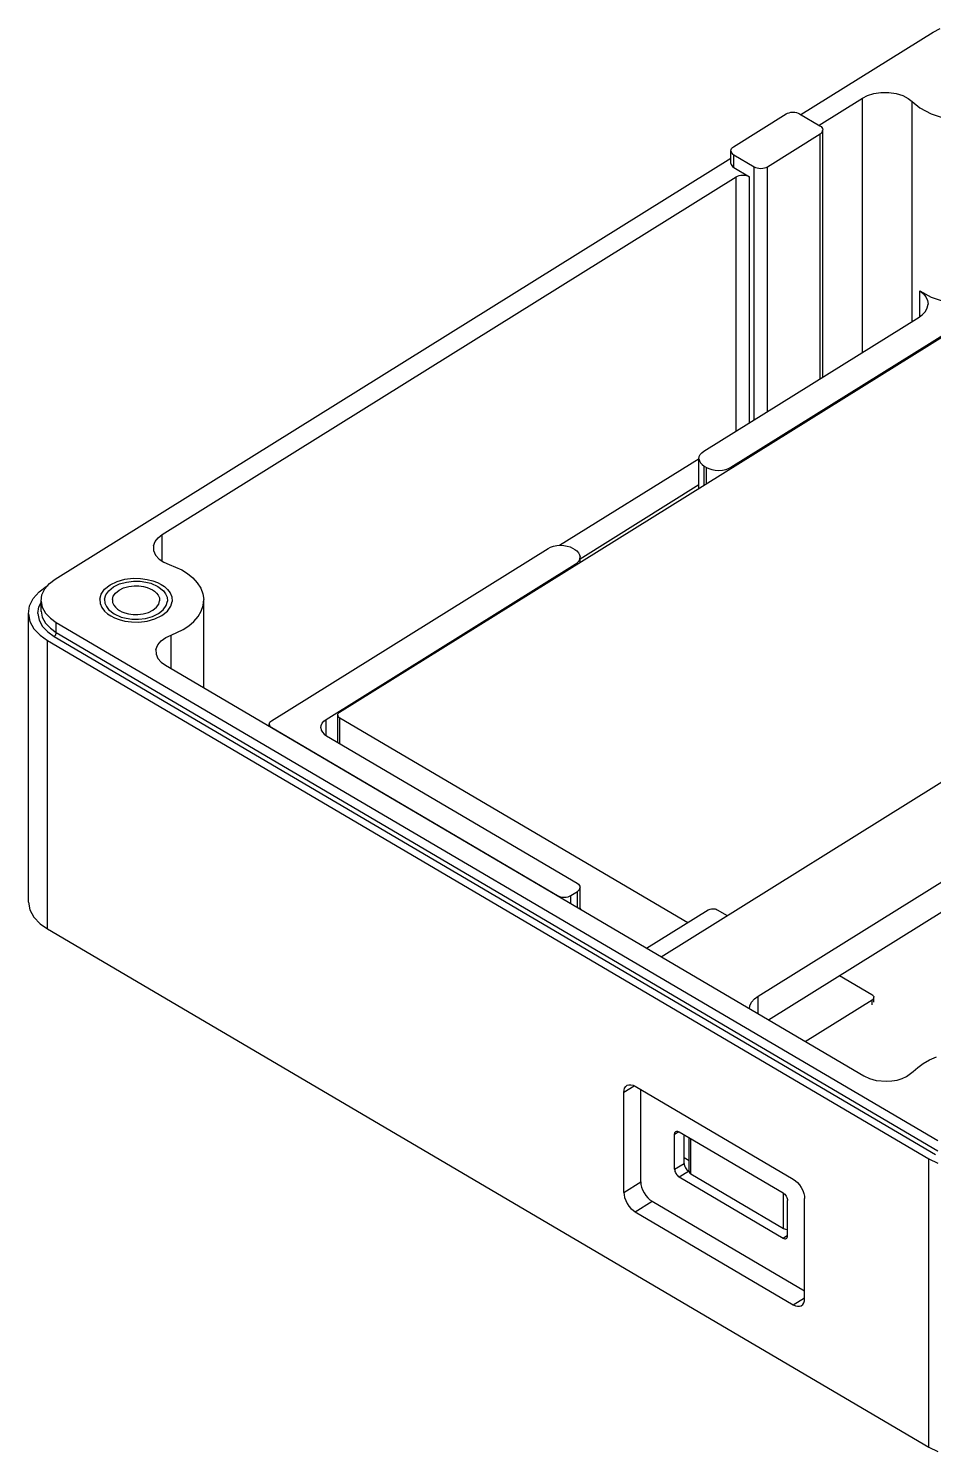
# Model space of a CAD drawing. Header units: millimetres. Extents: x -60 to 60, y -36 to 55.
# Drawn here: x -59.8 to -2.4, y -35.8 to 54.5 of the extents above; entities that cross this region are included whole.
import ezdxf

# ---------------------------------------------------------------- set-up
doc = ezdxf.new("R2010")
doc.units = ezdxf.units.MM
doc.layers.add('VISIBLE', color=7, linetype='Continuous')

msp = doc.modelspace()

# ---------------------------------------------------------------- linework, layer by layer
at = {"layer": 'VISIBLE'}
for p, q in [((-10.804, 49.03), (-2.404, 54.264)), ((-2.404, 54.264), (-1.96, 54.495)), ((-9.656, 48.356), (-6.895, 50.076)), ((-6.895, 50.076), (-6.578, 50.237)), ((-6.895, 33.936), (-6.895, 50.076)), ((-6.578, 50.237), (-6.18, 50.362)), ((-6.18, 50.362), (-5.721, 50.433)), ((-5.721, 50.433), (-5.233, 50.435)), ((-5.233, 50.435), (-4.759, 50.366)), ((-4.759, 50.366), (-4.338, 50.235)), ((-4.338, 50.235), (-3.998, 50.058)), ((-3.998, 50.058), (-3.748, 49.859)), ((-3.748, 35.897), (-3.748, 49.859)), ((-3.748, 49.859), (-3.253, 49.456)), ((-15.08, 46.988), (-11.736, 49.072)), ((-11.736, 49.072), (-11.653, 49.115)), ((-11.653, 49.115), (-11.552, 49.15)), ((-11.552, 49.15), (-11.437, 49.173)), ((-11.437, 49.173), (-11.314, 49.182)), ((-11.314, 49.182), (-11.191, 49.175)), ((-11.191, 49.175), (-11.075, 49.154)), ((-11.075, 49.154), (-10.973, 49.121)), ((-10.973, 49.121), (-10.887, 49.08)), ((-10.887, 49.08), (-9.596, 48.321)), ((-3.253, 49.456), (-2.537, 49.074)), ((-2.537, 49.074), (-1.7, 48.796)), ((-9.596, 48.321), (-9.525, 48.27)), ((-9.525, 48.27), (-9.467, 48.209)), ((-9.515, 47.859), (-9.46, 47.921)), ((-9.467, 48.209), (-9.429, 48.14)), ((-9.46, 47.921), (-9.425, 47.991)), ((-9.429, 48.14), (-9.414, 48.065)), ((-9.425, 47.991), (-9.414, 48.065)), ((-9.414, 34.93), (-9.414, 48.065)), ((-15.149, 46.937), (-15.08, 46.988)), ((-12.928, 45.723), (-9.584, 47.807)), ((-9.584, 47.807), (-9.515, 47.859)), ((-9.584, 32.261), (-9.584, 47.807)), ((-58.141, 19.534), (-15.25, 46.26)), ((-15.25, 46.73), (-15.239, 46.804)), ((-15.25, 45.934), (-15.25, 46.73)), ((-15.25, 46.73), (-15.235, 46.656)), ((-15.239, 46.804), (-15.204, 46.875)), ((-15.235, 46.656), (-15.197, 46.586)), ((-15.204, 46.875), (-15.149, 46.937)), ((-15.197, 46.586), (-15.139, 46.525)), ((-15.139, 46.525), (-15.068, 46.475)), ((-15.068, 45.679), (-15.068, 46.475)), ((-15.068, 46.475), (-13.776, 45.716)), ((-15.25, 45.934), (-15.235, 45.86)), ((-15.235, 45.86), (-15.197, 45.79)), ((-15.197, 45.79), (-15.139, 45.729)), ((-15.139, 45.729), (-15.068, 45.679)), ((-15.068, 45.679), (-14.063, 45.088)), ((-14.728, 45.159), (-14.613, 45.182)), ((-14.613, 45.182), (-14.49, 45.191)), ((-14.49, 45.191), (-14.367, 45.184)), ((-14.367, 45.184), (-14.251, 45.163)), ((-14.251, 45.163), (-14.149, 45.13)), ((-13.776, 29.649), (-13.776, 45.716)), ((-13.776, 45.716), (-13.691, 45.674)), ((-13.691, 45.674), (-13.589, 45.641)), ((-13.589, 45.641), (-13.473, 45.62)), ((-13.473, 45.62), (-13.35, 45.613)), ((-13.35, 45.613), (-13.227, 45.622)), ((-13.227, 45.622), (-13.112, 45.645)), ((-13.112, 45.645), (-13.011, 45.68)), ((-13.011, 45.68), (-12.928, 45.723)), ((-12.928, 30.177), (-12.928, 45.723)), ((-51.354, 22.373), (-14.912, 45.081)), ((-14.912, 45.081), (-14.829, 45.124)), ((-14.912, 28.941), (-14.912, 45.081)), ((-14.829, 45.124), (-14.728, 45.159)), ((-14.149, 45.13), (-14.063, 45.088)), ((-14.063, 29.47), (-14.063, 45.088)), ((-3.253, 36.212), (-3.253, 37.833)), ((-3.253, 37.833), (-3.04, 37.663)), ((-3.253, 37.833), (-2.537, 37.451)), ((-3.04, 37.663), (-2.873, 37.462)), ((-2.873, 37.462), (-2.767, 37.237)), ((-2.767, 37.237), (-2.735, 36.999)), ((-2.537, 37.451), (-1.7, 37.174)), ((-40.094, 11.092), (1.151, 36.793)), ((-16.964, 27.662), (-3.3, 36.177)), ((-15.243, 26.65), (0.573, 36.505)), ((-3.3, 36.177), (-3.077, 36.342)), ((-3.077, 36.342), (-2.899, 36.54)), ((-2.899, 36.54), (-2.78, 36.762)), ((-2.78, 36.762), (-2.735, 36.999)), ((-9.414, 32.367), (-9.414, 34.93)), ((-26.121, 21.697), (-17.272, 27.211)), ((-17.275, 27.189), (-17.255, 27.325)), ((-17.275, 25.311), (-17.275, 27.189)), ((-17.275, 27.189), (-17.248, 27.052)), ((-17.255, 27.325), (-17.191, 27.454)), ((-17.191, 27.454), (-17.091, 27.568)), ((-17.091, 27.568), (-16.964, 27.662)), ((-17.248, 27.052), (-17.178, 26.925)), ((-17.178, 26.925), (-17.072, 26.813)), ((-17.072, 26.813), (-16.942, 26.721)), ((-16.942, 25.519), (-16.942, 26.721)), ((-16.942, 26.721), (-16.798, 26.636)), ((-16.798, 25.608), (-16.798, 26.636)), ((-16.798, 26.636), (-16.642, 26.56)), ((-16.642, 26.56), (-16.454, 26.499)), ((-16.454, 26.499), (-16.241, 26.461)), ((-16.241, 26.461), (-16.016, 26.448)), ((-16.016, 26.448), (-15.791, 26.465)), ((-15.791, 26.465), (-15.58, 26.507)), ((-15.58, 26.507), (-15.395, 26.571)), ((-15.395, 26.571), (-15.243, 26.65)), ((-15.243, 26.578), (-15.243, 26.65)), ((-24.825, 20.84), (-17.275, 25.544)), ((-51.909, 21.652), (-51.806, 21.932)), ((-51.806, 21.932), (-51.61, 22.176)), ((-51.61, 22.176), (-51.354, 22.373)), ((-51.354, 20.697), (-51.354, 22.373)), ((-26.52, 21.641), (-26.309, 21.683)), ((-26.309, 21.683), (-26.084, 21.699)), ((-26.084, 21.699), (-25.859, 21.687)), ((-25.859, 21.687), (-25.646, 21.648)), ((-51.909, 21.652), (-51.899, 21.357)), ((-51.899, 21.357), (-51.771, 21.072)), ((-51.771, 21.072), (-51.541, 20.821)), ((-51.541, 20.821), (-51.24, 20.621)), ((-44.414, 10.557), (-26.857, 21.497)), ((-26.857, 21.497), (-26.705, 21.577)), ((-26.705, 21.577), (-26.52, 21.641)), ((-25.646, 21.648), (-25.458, 21.588)), ((-25.458, 21.588), (-25.302, 21.511)), ((-25.302, 21.511), (-25.159, 21.427)), ((-25.159, 21.427), (-25.028, 21.335)), ((-25.028, 21.335), (-24.922, 21.223)), ((-24.922, 21.223), (-24.852, 21.095)), ((-24.909, 20.694), (-24.845, 20.822)), ((-24.852, 21.095), (-24.825, 20.959)), ((-24.845, 20.822), (-24.825, 20.959)), ((-24.825, 20.607), (-24.825, 20.959)), ((-51.24, 20.621), (-50.903, 20.476)), ((-50.903, 20.476), (-50.108, 20.126)), ((-50.108, 20.126), (-49.738, 19.893)), ((-49.738, 19.893), (-49.405, 19.622)), ((-40.951, 10.631), (-25.136, 20.486)), ((-25.136, 20.486), (-25.01, 20.58)), ((-25.136, 20.413), (-25.136, 20.486)), ((-25.01, 20.58), (-24.909, 20.694)), ((-59.174, 18.731), (-58.715, 19.075)), ((-58.8, 18.928), (-58.508, 19.258)), ((-58.715, 19.075), (-58.616, 19.137)), ((-58.508, 19.258), (-58.141, 19.534)), ((-55.011, 18.904), (-54.667, 19.179)), ((-54.751, 18.813), (-54.452, 19.053)), ((-54.667, 19.179), (-54.222, 19.395)), ((-54.452, 19.053), (-54.065, 19.241)), ((-54.222, 19.395), (-53.719, 19.535)), ((-54.093, 18.842), (-53.803, 18.983)), ((-54.065, 19.241), (-53.627, 19.362)), ((-53.803, 18.983), (-53.475, 19.074)), ((-53.719, 19.535), (-53.206, 19.597)), ((-53.627, 19.362), (-53.182, 19.416)), ((-53.475, 19.074), (-53.141, 19.114)), ((-53.206, 19.597), (-52.725, 19.59)), ((-53.182, 19.416), (-52.763, 19.41)), ((-53.141, 19.114), (-52.827, 19.11)), ((-52.827, 19.11), (-52.549, 19.072)), ((-52.763, 19.41), (-52.393, 19.359)), ((-52.725, 19.59), (-52.3, 19.532)), ((-52.549, 19.072), (-52.315, 19.012)), ((-52.393, 19.359), (-52.081, 19.279)), ((-52.315, 19.012), (-52.124, 18.939)), ((-52.3, 19.532), (-51.941, 19.44)), ((-52.081, 19.279), (-51.624, 19.078)), ((-51.941, 19.44), (-51.648, 19.328)), ((-51.648, 19.328), (-51.415, 19.208)), ((-51.624, 19.078), (-51.278, 18.807)), ((-51.415, 19.208), (-51.21, 19.07)), ((-51.21, 19.07), (-51.017, 18.897)), ((-49.405, 19.622), (-49.124, 19.315)), ((-49.124, 19.315), (-48.909, 18.978)), ((-48.909, 18.978), (-48.77, 18.619)), ((-59.772, 17.85), (-59.539, 18.317)), ((-59.539, 18.317), (-59.174, 18.731)), ((-59.045, 18.156), (-58.986, 18.554)), ((-59.045, 17.519), (-59.045, 18.156)), ((-59.045, 18.156), (-58.967, 17.76)), ((-58.986, 18.554), (-58.8, 18.928)), ((-55.314, 18.284), (-55.227, 18.595)), ((-55.314, 18.284), (-55.289, 17.993)), ((-55.227, 18.595), (-55.011, 18.904)), ((-55.014, 18.274), (-54.939, 18.545)), ((-55.014, 18.274), (-54.993, 18.021)), ((-54.939, 18.545), (-54.751, 18.813)), ((-54.515, 18.258), (-54.458, 18.461)), ((-54.515, 18.258), (-54.499, 18.068)), ((-54.499, 18.068), (-54.428, 17.901)), ((-54.458, 18.461), (-54.317, 18.662)), ((-54.317, 18.662), (-54.093, 18.842)), ((-52.124, 18.939), (-51.972, 18.861)), ((-51.972, 18.861), (-51.838, 18.771)), ((-51.838, 18.771), (-51.712, 18.658)), ((-51.712, 18.658), (-51.606, 18.518)), ((-51.606, 18.518), (-51.535, 18.351)), ((-51.576, 17.958), (-51.519, 18.161)), ((-51.535, 18.351), (-51.519, 18.161)), ((-51.278, 18.807), (-51.136, 18.62)), ((-51.136, 18.62), (-51.041, 18.398)), ((-51.095, 17.874), (-51.02, 18.145)), ((-51.041, 18.398), (-51.02, 18.145)), ((-51.017, 18.897), (-50.854, 18.682)), ((-50.854, 18.682), (-50.745, 18.426)), ((-50.807, 17.824), (-50.72, 18.135)), ((-50.745, 18.426), (-50.72, 18.135)), ((-48.77, 18.619), (-48.717, 18.247)), ((-48.753, 17.876), (-48.717, 18.247)), ((-48.717, 12.645), (-48.717, 18.247)), ((-59.845, 17.353), (-59.772, 17.85)), ((-59.845, -0.957), (-59.845, 17.353)), ((-59.845, 17.353), (-59.748, 16.858)), ((-59.245, 17.358), (-59.183, 17.781)), ((-59.245, 17.358), (-59.162, 16.937)), ((-59.183, 17.781), (-59.045, 18.058)), ((-59.048, 17.49), (-59.045, 17.519)), ((-59.045, 17.519), (-58.967, 17.123)), ((-58.967, 17.76), (-58.763, 17.389)), ((-58.763, 17.389), (-58.455, 17.064)), ((-55.289, 17.993), (-55.18, 17.737)), ((-55.18, 17.737), (-55.017, 17.522)), ((-55.017, 17.522), (-54.824, 17.349)), ((-54.993, 18.021), (-54.898, 17.799)), ((-54.898, 17.799), (-54.756, 17.612)), ((-54.824, 17.349), (-54.619, 17.211)), ((-54.756, 17.612), (-54.41, 17.341)), ((-54.619, 17.211), (-54.386, 17.091)), ((-54.428, 17.901), (-54.322, 17.761)), ((-54.41, 17.341), (-53.953, 17.14)), ((-54.322, 17.761), (-54.196, 17.648)), ((-54.196, 17.648), (-54.062, 17.558)), ((-54.062, 17.558), (-53.91, 17.48)), ((-53.91, 17.48), (-53.719, 17.407)), ((-53.719, 17.407), (-53.485, 17.347)), ((-53.485, 17.347), (-53.207, 17.309)), ((-53.207, 17.309), (-52.893, 17.305)), ((-52.893, 17.305), (-52.559, 17.345)), ((-52.559, 17.345), (-52.231, 17.436)), ((-52.407, 17.057), (-51.969, 17.178)), ((-52.231, 17.436), (-51.941, 17.577)), ((-51.969, 17.178), (-51.582, 17.366)), ((-51.941, 17.577), (-51.717, 17.757)), ((-51.812, 17.024), (-51.367, 17.24)), ((-51.717, 17.757), (-51.576, 17.958)), ((-51.582, 17.366), (-51.283, 17.606)), ((-51.367, 17.24), (-51.023, 17.515)), ((-51.283, 17.606), (-51.095, 17.874)), ((-51.023, 17.515), (-50.807, 17.824)), ((-49.339, 16.862), (-49.072, 17.174)), ((-49.072, 17.174), (-48.873, 17.514)), ((-48.873, 17.514), (-48.753, 17.876)), ((-19.682, -4.421), (15.66, 17.602)), ((-59.748, 16.858), (-59.493, 16.395)), ((-59.493, 16.395), (-59.108, 15.988)), ((-59.162, 16.937), (-58.945, 16.544)), ((-58.967, 17.123), (-58.763, 16.753)), ((-58.945, 16.544), (-58.618, 16.198)), ((-58.763, 16.753), (-58.455, 16.427)), ((-58.455, 17.064), (-58.075, 16.795)), ((-58.455, 16.427), (-58.075, 16.158)), ((-58.075, 16.158), (-58.075, 16.795)), ((-58.075, 16.795), (-2.121, -16.092)), ((-54.386, 17.091), (-54.093, 16.979)), ((-54.093, 16.979), (-53.734, 16.887)), ((-53.953, 17.14), (-53.641, 17.06)), ((-53.734, 16.887), (-53.309, 16.829)), ((-53.641, 17.06), (-53.271, 17.009)), ((-53.309, 16.829), (-52.828, 16.822)), ((-53.271, 17.009), (-52.852, 17.003)), ((-52.852, 17.003), (-52.407, 17.057)), ((-52.828, 16.822), (-52.315, 16.884)), ((-52.315, 16.884), (-51.812, 17.024)), ((-50.794, 15.982), (-50.016, 16.346)), ((-50.016, 16.346), (-49.658, 16.585)), ((-49.658, 16.585), (-49.339, 16.862)), ((-59.108, 15.988), (-58.632, 15.652)), ((-58.632, -2.658), (-58.632, 15.652)), ((-58.632, 15.652), (-2.678, -17.236)), ((-58.618, 16.198), (-58.214, 15.912)), ((-58.214, 15.912), (-58.189, 15.931)), ((-58.214, 15.912), (-2.26, -16.975)), ((-58.189, 15.931), (-58.163, 15.956)), ((-58.163, 15.956), (-58.138, 15.986)), ((-58.138, 15.986), (-58.115, 16.02)), ((-58.115, 16.02), (-58.097, 16.057)), ((-58.097, 16.057), (-58.084, 16.094)), ((-58.084, 16.094), (-58.077, 16.128)), ((-58.077, 16.128), (-58.075, 16.158)), ((-58.075, 16.158), (-2.121, -16.729)), ((-51.748, 15.083), (-51.634, 15.37)), ((-51.634, 15.37), (-51.416, 15.625)), ((-51.416, 15.625), (-51.125, 15.831)), ((-51.125, 15.831), (-50.794, 15.982)), ((-50.794, 13.866), (-50.794, 15.982)), ((-51.748, 15.083), (-51.744, 14.788)), ((-51.744, 14.788), (-51.627, 14.51)), ((-51.627, 14.51), (-51.42, 14.27)), ((-51.42, 14.27), (-51.154, 14.077)), ((-51.154, 14.077), (-6.812, -11.985)), ((-40.207, 10.92), (-40.2, 10.969)), ((-40.207, 9.181), (-40.207, 10.92)), ((-40.207, 10.92), (-40.198, 10.87)), ((-40.2, 10.969), (-40.177, 11.016)), ((-40.198, 10.87), (-40.172, 10.824)), ((-40.177, 11.016), (-40.14, 11.058)), ((-40.14, 11.058), (-40.094, 11.092)), ((-13.52, -6.922), (15.324, 11.051)), ((-44.564, 10.204), (-44.556, 10.21)), ((-44.556, 10.342), (-44.547, 10.404)), ((-44.556, 10.199), (-44.556, 10.342)), ((-44.556, 10.342), (-44.544, 10.28)), ((-44.547, 10.404), (-44.518, 10.463)), ((-44.544, 10.28), (-44.512, 10.222)), ((-44.518, 10.463), (-44.472, 10.514)), ((-44.512, 10.222), (-44.464, 10.171)), ((-44.472, 10.514), (-44.414, 10.557)), ((-44.464, 10.171), (-44.404, 10.129)), ((-44.404, 10.11), (-44.404, 10.129)), ((-44.404, 10.129), (-26.255, -0.538)), ((-41.29, 10.114), (-41.268, 10.263)), ((-41.29, 10.114), (-41.261, 9.966)), ((-41.268, 10.263), (-41.198, 10.403)), ((-41.261, 9.966), (-41.184, 9.827)), ((-41.198, 10.403), (-41.089, 10.527)), ((-41.089, 10.527), (-40.951, 10.631)), ((-40.951, 9.621), (-40.951, 10.631)), ((-40.172, 10.824), (-40.134, 10.783)), ((-40.134, 10.783), (-40.086, 10.75)), ((-40.086, 9.11), (-40.086, 10.75)), ((-40.086, 10.75), (-17.976, -2.246)), ((-41.184, 9.827), (-41.069, 9.705)), ((-41.069, 9.705), (-40.926, 9.604)), ((-40.926, 9.604), (-25.001, 0.243)), ((-12.868, -8.426), (15.324, 9.141)), ((-25.001, 0.243), (-24.93, 0.193)), ((-24.93, 0.193), (-24.872, 0.132)), ((-24.872, 0.132), (-24.834, 0.063)), ((-24.834, 0.063), (-24.819, -0.012)), ((-26.255, -0.538), (-26.255, -0.557)), ((-26.255, -0.538), (-26.17, -0.58)), ((-26.17, -0.58), (-26.067, -0.613)), ((-26.067, -0.613), (-25.951, -0.634)), ((-25.951, -0.634), (-25.828, -0.641)), ((-25.828, -0.641), (-25.706, -0.632)), ((-25.706, -0.632), (-25.591, -0.609)), ((-25.591, -0.609), (-25.49, -0.574)), ((-25.49, -0.574), (-25.407, -0.531)), ((-25.407, -0.531), (-24.989, -0.27)), ((-25.407, -1.056), (-25.407, -0.531)), ((-24.989, -0.27), (-24.92, -0.218)), ((-24.989, -1.302), (-24.989, -0.27)), ((-24.92, -0.218), (-24.865, -0.156)), ((-24.865, -0.156), (-24.83, -0.086)), ((-24.83, -0.086), (-24.819, -0.012)), ((-24.819, -1.365), (-24.819, -0.012)), ((-59.845, -0.957), (-59.748, -1.452)), ((-59.748, -1.452), (-59.493, -1.915)), ((-24.824, -1.399), (-24.819, -1.365)), ((-24.819, -1.348), (-24.809, -1.363)), ((-24.819, -1.362), (-24.815, -1.372)), ((-24.819, -1.365), (-24.817, -1.403)), ((-24.819, -1.366), (-24.807, -1.408)), ((-24.815, -1.372), (-24.793, -1.417)), ((-24.809, -1.363), (-24.809, -1.363)), ((-24.809, -1.363), (-24.712, -1.464)), ((-20.6, -3.881), (-16.689, -1.444)), ((-16.689, -1.444), (-16.634, -1.415)), ((-16.634, -1.415), (-16.566, -1.392)), ((-16.634, -1.415), (-16.566, -1.392)), ((-16.566, -1.392), (-16.49, -1.376)), ((-16.566, -1.392), (-16.49, -1.376)), ((-16.49, -1.376), (-16.408, -1.37)), ((-16.49, -1.376), (-16.408, -1.37)), ((-16.408, -1.37), (-16.326, -1.375)), ((-16.326, -1.375), (-16.249, -1.389)), ((-16.249, -1.389), (-16.18, -1.411)), ((-16.18, -1.411), (-16.124, -1.439)), ((-16.124, -1.439), (-15.492, -1.81)), ((-59.493, -1.915), (-59.108, -2.322)), ((-59.108, -2.322), (-58.632, -2.658)), ((-58.632, -2.658), (-2.678, -35.546)), ((-8.349, -5.61), (-6.296, -6.817)), ((-13.932, -7.301), (-13.75, -7.094)), ((-13.75, -7.094), (-13.52, -6.922)), ((-13.52, -8.043), (-13.52, -6.922)), ((-10.527, -9.802), (-6.288, -7.16)), ((-6.296, -6.817), (-6.248, -6.851)), ((-6.288, -7.16), (-6.242, -7.125)), ((-6.288, -7.478), (-6.288, -7.16)), ((-6.248, -6.851), (-6.21, -6.892)), ((-6.248, -6.851), (-6.21, -6.892)), ((-6.242, -7.125), (-6.205, -7.084)), ((-6.21, -6.892), (-6.184, -6.938)), ((-6.21, -6.892), (-6.184, -6.938)), ((-6.205, -7.084), (-6.182, -7.037)), ((-6.184, -6.938), (-6.174, -6.987)), ((-6.184, -6.938), (-6.174, -6.987)), ((-6.182, -7.037), (-6.174, -6.987)), ((-6.174, -7.306), (-6.174, -6.987)), ((-14.075, -7.716), (-14.049, -7.534)), ((-14.049, -7.534), (-13.932, -7.301)), ((-2.644, -10.972), (-2.195, -10.779)), ((-4.093, -12.023), (-3.677, -11.712)), ((-3.677, -11.712), (-3.391, -11.445)), ((-3.391, -11.445), (-3.045, -11.196)), ((-3.045, -11.196), (-2.644, -10.972)), ((-22.047, -13.016), (-21.395, -12.61)), ((-21.93, -12.649), (-21.837, -12.577)), ((-21.837, -12.577), (-21.722, -12.541)), ((-21.722, -12.541), (-21.594, -12.543)), ((-21.594, -12.543), (-21.46, -12.579)), ((-21.46, -12.579), (-21.329, -12.642)), ((-21.329, -12.642), (-11.286, -18.545)), ((-6.812, -11.985), (-6.45, -12.154)), ((-6.45, -12.154), (-6.035, -12.269)), ((-6.035, -12.269), (-5.381, -12.327)), ((-5.381, -12.327), (-5.033, -12.305)), ((-5.033, -12.305), (-4.692, -12.245)), ((-4.692, -12.245), (-4.374, -12.149)), ((-4.374, -12.149), (-4.093, -12.023)), ((-22.047, -13.016), (-22.035, -12.879)), ((-22.047, -19.385), (-22.047, -13.016)), ((-22.035, -12.879), (-21.996, -12.753)), ((-21.996, -12.753), (-21.93, -12.649)), ((-20.974, -18.716), (-20.974, -12.851)), ((-18.822, -15.683), (-18.561, -15.52)), ((-18.822, -15.683), (-18.817, -15.627)), ((-18.822, -17.912), (-18.822, -15.683)), ((-18.817, -15.627), (-18.802, -15.577)), ((-18.802, -15.577), (-18.775, -15.536)), ((-18.775, -15.536), (-18.738, -15.507)), ((-18.738, -15.507), (-18.692, -15.492)), ((-18.692, -15.492), (-18.641, -15.493)), ((-18.641, -15.493), (-18.587, -15.507)), ((-18.587, -15.507), (-18.535, -15.533)), ((-18.535, -15.533), (-11.935, -19.412)), ((-18.223, -17.538), (-18.223, -15.716)), ((-17.907, -18.037), (-17.907, -15.902)), ((-17.786, -18.207), (-17.786, -15.973)), ((-18.822, -17.912), (-18.223, -17.538)), ((-18.822, -17.912), (-18.817, -17.972)), ((-18.817, -17.972), (-18.802, -18.041)), ((-18.802, -18.041), (-18.775, -18.113)), ((-18.535, -18.399), (-17.936, -18.025)), ((-18.223, -17.172), (-17.907, -17.358)), ((-18.223, -17.538), (-18.218, -17.599)), ((-18.218, -17.599), (-18.203, -17.667)), ((-18.203, -17.667), (-18.176, -17.74)), ((-18.176, -17.74), (-18.139, -17.813)), ((-18.139, -17.813), (-18.093, -17.881)), ((-18.093, -17.881), (-18.041, -17.941)), ((-18.041, -17.941), (-17.988, -17.989)), ((-17.988, -17.989), (-17.936, -18.025)), ((-17.936, -18.025), (-17.906, -18.043)), ((-17.907, -18.037), (-17.898, -18.087)), ((-2.678, -35.546), (-2.678, -17.236)), ((-2.678, -17.236), (-2.11, -17.514)), ((-22.047, -19.385), (-20.974, -18.716)), ((-20.974, -18.716), (-20.962, -18.868)), ((-20.962, -18.868), (-20.924, -19.039)), ((-18.775, -18.113), (-18.738, -18.186)), ((-18.738, -18.186), (-18.692, -18.254)), ((-18.692, -18.254), (-18.641, -18.314)), ((-18.641, -18.314), (-18.587, -18.363)), ((-18.587, -18.363), (-18.535, -18.399)), ((-18.535, -18.399), (-11.935, -22.278)), ((-17.898, -18.087), (-17.872, -18.133)), ((-17.872, -18.133), (-17.834, -18.174)), ((-17.834, -18.174), (-17.786, -18.207)), ((-17.786, -18.207), (-11.904, -21.665)), ((-11.286, -18.545), (-11.156, -18.635)), ((-11.156, -18.635), (-11.022, -18.756)), ((-11.022, -18.756), (-10.894, -18.905)), ((-10.894, -18.905), (-10.779, -19.076)), ((-22.047, -19.385), (-22.035, -19.537)), ((-22.035, -19.537), (-21.996, -19.708)), ((-21.996, -19.708), (-21.93, -19.889)), ((-20.924, -19.039), (-20.857, -19.221)), ((-20.857, -19.221), (-20.764, -19.403)), ((-20.764, -19.403), (-20.649, -19.574)), ((-20.649, -19.574), (-20.521, -19.723)), ((-20.521, -19.723), (-20.387, -19.844)), ((-20.387, -19.844), (-20.257, -19.934)), ((-11.935, -19.412), (-11.883, -19.448)), ((-11.904, -21.665), (-11.904, -19.434)), ((-11.883, -19.448), (-11.83, -19.496)), ((-11.83, -19.496), (-11.778, -19.556)), ((-11.778, -19.556), (-11.732, -19.624)), ((-11.732, -19.624), (-11.695, -19.697)), ((-11.695, -19.697), (-11.668, -19.77)), ((-11.668, -19.77), (-11.653, -19.838)), ((-11.653, -19.838), (-11.648, -19.899)), ((-10.779, -19.076), (-10.686, -19.258)), ((-10.686, -19.258), (-10.619, -19.44)), ((-10.619, -19.44), (-10.581, -19.611)), ((-10.581, -19.611), (-10.569, -19.763)), ((-10.569, -26.131), (-10.569, -19.763)), ((-21.93, -19.889), (-21.837, -20.071)), ((-21.837, -20.071), (-21.722, -20.242)), ((-21.722, -20.242), (-21.594, -20.392)), ((-21.594, -20.392), (-21.46, -20.513)), ((-21.46, -20.513), (-21.329, -20.603)), ((-21.329, -20.603), (-20.257, -19.934)), ((-21.329, -20.603), (-11.286, -26.506)), ((-20.257, -19.934), (-10.569, -25.628)), ((-11.648, -22.128), (-11.648, -19.899)), ((-11.904, -21.665), (-11.847, -21.692)), ((-11.935, -22.278), (-11.648, -22.099)), ((-11.935, -22.278), (-11.883, -22.303)), ((-11.883, -22.303), (-11.83, -22.317)), ((-11.847, -21.692), (-11.779, -21.714)), ((-11.83, -22.317), (-11.778, -22.318)), ((-11.779, -21.714), (-11.701, -21.729)), ((-11.778, -22.318), (-11.732, -22.304)), ((-11.732, -22.304), (-11.695, -22.275)), ((-11.701, -21.729), (-11.648, -21.731)), ((-11.695, -22.275), (-11.668, -22.233)), ((-11.668, -22.233), (-11.653, -22.183)), ((-11.653, -22.183), (-11.648, -22.128)), ((-11.286, -26.506), (-10.569, -26.059)), ((-10.581, -26.269), (-10.569, -26.131)), ((-11.286, -26.506), (-11.156, -26.569)), ((-11.156, -26.569), (-11.022, -26.605)), ((-11.022, -26.605), (-10.894, -26.607)), ((-10.894, -26.607), (-10.779, -26.571)), ((-10.779, -26.571), (-10.686, -26.498)), ((-10.686, -26.498), (-10.619, -26.395)), ((-10.619, -26.395), (-10.581, -26.269)), ((-2.678, -35.546), (-2.11, -35.824))]:
    msp.add_line(p, q, dxfattribs=at)

doc.saveas('drawing.dxf')
